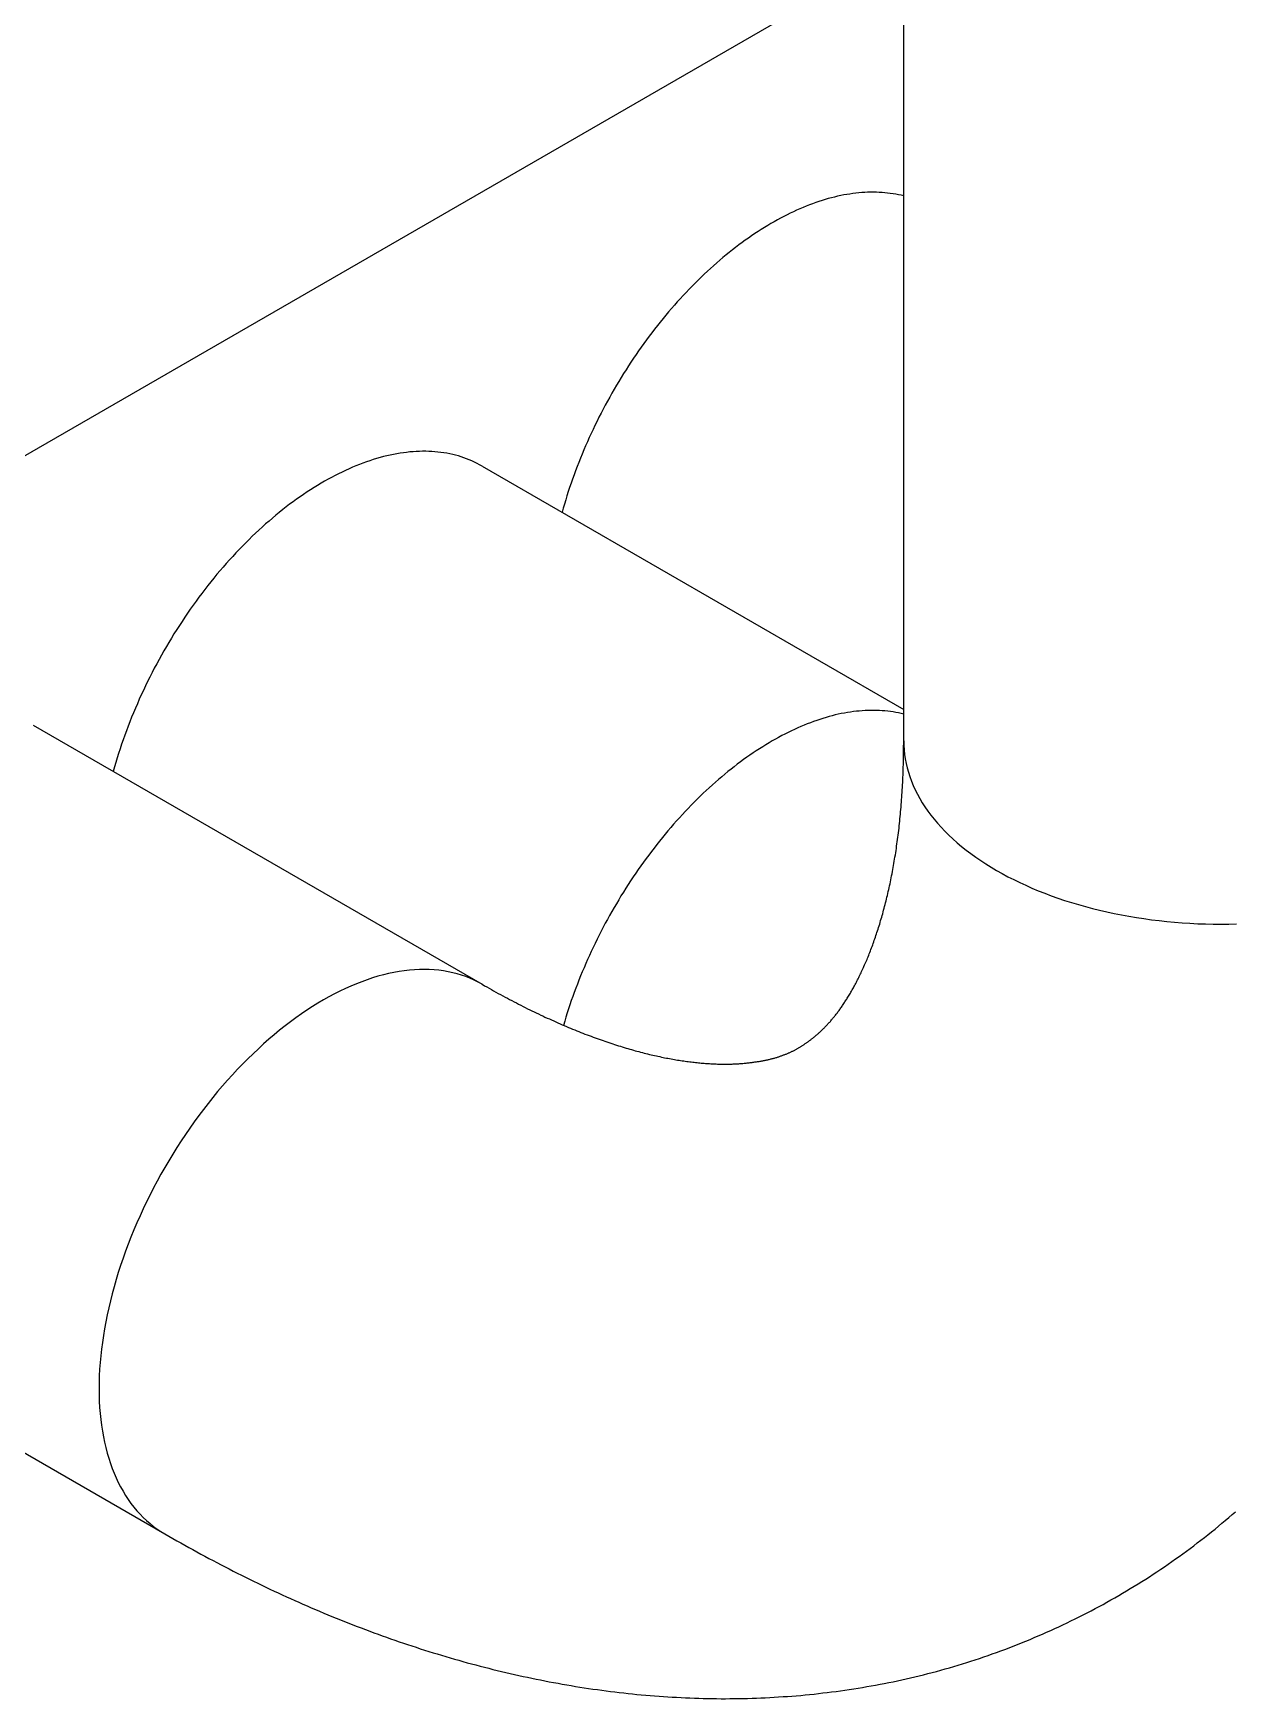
# Model space of a CAD drawing. Extents: x 3.27 to 9.48, y 3.29 to 7.63.
# Drawn here: x 9.18 to 9.2917, y 5.5284 to 5.6834 of the extents above; entities that cross this region are included whole.
import ezdxf

# ---------------------------------------------------------------- set-up
doc = ezdxf.new("R2010")
doc.units = 0
doc.layers.add('VISIBLE_EDGES_ANSI_', color=7, linetype='CONTINUOUS')
doc.layers.add('VISIBLE_TANGENT_EDGES_ANSI', color=7, linetype='CONTINUOUS')

msp = doc.modelspace()

# ---------------------------------------------------------------- linework, layer by layer
at = {"layer": 'VISIBLE_EDGES_ANSI_'}
for p, q in [((9.26094, 5.61754), (9.26094, 5.88394)), ((9.1297, 5.61552), (9.26094, 5.69129)), ((9.22171, 5.64311), (9.26094, 5.62046)), ((9.17995, 5.619), (9.22171, 5.59489)), ((9.15042, 5.56785), (9.19218, 5.54375))]:
    msp.add_line(p, q, dxfattribs=at)
for points in [[(9.26094, 5.66825, 0), (9.26069, 5.66831, 0), (9.26044, 5.66836, 0), (9.2602, 5.66841, 0), (9.25994, 5.66845, 0), (9.25969, 5.66849, 0), (9.25943, 5.66852, 0), (9.25918, 5.66855, 0), (9.25892, 5.66857, 0), (9.25865, 5.66858, 0), (9.25839, 5.66859, 0), (9.25812, 5.6686, 0), (9.25785, 5.6686, 0), (9.25758, 5.66859, 0), (9.25731, 5.66858, 0), (9.25704, 5.66856, 0), (9.25676, 5.66854, 0), (9.25648, 5.66851, 0), (9.2562, 5.66847, 0), (9.25592, 5.66843, 0), (9.25564, 5.66839, 0), (9.25536, 5.66834, 0), (9.25507, 5.66828, 0), (9.25479, 5.66822, 0), (9.2545, 5.66815, 0), (9.25421, 5.66808, 0), (9.25392, 5.668, 0), (9.25363, 5.66792, 0), (9.25334, 5.66783, 0), (9.25304, 5.66773, 0), (9.25275, 5.66763, 0), (9.25246, 5.66753, 0), (9.25216, 5.66742, 0), (9.25186, 5.6673, 0), (9.25157, 5.66718, 0), (9.25127, 5.66705, 0), (9.25097, 5.66692, 0), (9.25067, 5.66678, 0), (9.25038, 5.66664, 0), (9.25008, 5.66649, 0), (9.24978, 5.66634, 0), (9.24948, 5.66618, 0), (9.24918, 5.66602, 0), (9.24888, 5.66585, 0), (9.24858, 5.66568, 0), (9.24828, 5.6655, 0), (9.24798, 5.66532, 0), (9.24768, 5.66513, 0), (9.24738, 5.66494, 0), (9.24708, 5.66474, 0), (9.24678, 5.66454, 0), (9.24648, 5.66433, 0), (9.24619, 5.66412, 0), (9.24589, 5.66391, 0), (9.24559, 5.66369, 0), (9.2453, 5.66346, 0), (9.245, 5.66323, 0), (9.24471, 5.663, 0), (9.24441, 5.66276, 0), (9.24412, 5.66252, 0), (9.24383, 5.66227, 0), (9.24354, 5.66202, 0), (9.24325, 5.66176, 0), (9.24296, 5.6615, 0), (9.24267, 5.66124, 0), (9.24238, 5.66097, 0), (9.2421, 5.6607, 0), (9.24181, 5.66042, 0), (9.24153, 5.66014, 0), (9.24125, 5.65986, 0), (9.24097, 5.65957, 0), (9.24069, 5.65928, 0), (9.24042, 5.65899, 0), (9.24014, 5.65869, 0), (9.23987, 5.65839, 0), (9.2396, 5.65808, 0), (9.23933, 5.65777, 0), (9.23906, 5.65746, 0), (9.2388, 5.65715, 0), (9.23854, 5.65683, 0), (9.23827, 5.65651, 0), (9.23802, 5.65618, 0), (9.23776, 5.65586, 0), (9.23751, 5.65552, 0), (9.23725, 5.65519, 0), (9.237, 5.65486, 0), (9.23676, 5.65452, 0), (9.23651, 5.65418, 0), (9.23627, 5.65383, 0), (9.23603, 5.65348, 0), (9.23579, 5.65314, 0), (9.23556, 5.65278, 0), (9.23533, 5.65243, 0), (9.2351, 5.65208, 0), (9.23487, 5.65172, 0), (9.23465, 5.65136, 0), (9.23443, 5.65099, 0), (9.23421, 5.65063, 0), (9.234, 5.65026, 0), (9.23379, 5.6499, 0), (9.23358, 5.64953, 0), (9.23337, 5.64916, 0), (9.23317, 5.64878, 0), (9.23297, 5.64841, 0), (9.23278, 5.64803, 0), (9.23258, 5.64766, 0), (9.2324, 5.64728, 0), (9.23221, 5.6469, 0), (9.23203, 5.64652, 0), (9.23185, 5.64614, 0), (9.23167, 5.64576, 0), (9.2315, 5.64537, 0), (9.23133, 5.64499, 0), (9.23117, 5.64461, 0), (9.23101, 5.64422, 0), (9.23085, 5.64384, 0), (9.2307, 5.64345, 0), (9.23055, 5.64306, 0), (9.2304, 5.64268, 0), (9.23026, 5.64229, 0), (9.23012, 5.6419, 0), (9.22999, 5.64152, 0), (9.22985, 5.64113, 0), (9.22973, 5.64074, 0), (9.2296, 5.64035, 0), (9.22949, 5.63997, 0), (9.22937, 5.63958, 0), (9.22926, 5.6392, 0), (9.22915, 5.63881, 0)], [(9.22171, 5.64311, 0), (9.22148, 5.64324, 0), (9.22124, 5.64336, 0), (9.221, 5.64348, 0), (9.22076, 5.64359, 0), (9.22051, 5.64369, 0), (9.22027, 5.64379, 0), (9.22001, 5.64388, 0), (9.21976, 5.64397, 0), (9.2195, 5.64405, 0), (9.21924, 5.64412, 0), (9.21897, 5.64419, 0), (9.2187, 5.64425, 0), (9.21843, 5.6443, 0), (9.21816, 5.64435, 0), (9.21788, 5.64439, 0), (9.2176, 5.64442, 0), (9.21732, 5.64445, 0), (9.21704, 5.64447, 0), (9.21675, 5.64448, 0), (9.21646, 5.64449, 0), (9.21617, 5.64449, 0), (9.21588, 5.64448, 0), (9.21558, 5.64447, 0), (9.21528, 5.64445, 0), (9.21499, 5.64443, 0), (9.21468, 5.64439, 0), (9.21438, 5.64436, 0), (9.21407, 5.64431, 0), (9.21377, 5.64426, 0), (9.21346, 5.6442, 0), (9.21315, 5.64414, 0), (9.21284, 5.64407, 0), (9.21252, 5.64399, 0), (9.21221, 5.6439, 0), (9.21189, 5.64381, 0), (9.21157, 5.64372, 0), (9.21126, 5.64361, 0), (9.21094, 5.6435, 0), (9.21062, 5.64339, 0), (9.2103, 5.64327, 0), (9.20997, 5.64314, 0), (9.20965, 5.643, 0), (9.20933, 5.64286, 0), (9.209, 5.64271, 0), (9.20868, 5.64256, 0), (9.20835, 5.6424, 0), (9.20803, 5.64224, 0), (9.2077, 5.64206, 0), (9.20738, 5.64189, 0), (9.20705, 5.6417, 0), (9.20672, 5.64151, 0), (9.2064, 5.64132, 0), (9.20607, 5.64112, 0), (9.20575, 5.64091, 0), (9.20542, 5.6407, 0), (9.2051, 5.64048, 0), (9.20477, 5.64026, 0), (9.20445, 5.64003, 0), (9.20413, 5.6398, 0), (9.2038, 5.63956, 0), (9.20348, 5.63931, 0), (9.20316, 5.63906, 0), (9.20284, 5.6388, 0), (9.20252, 5.63854, 0), (9.2022, 5.63828, 0), (9.20189, 5.638, 0), (9.20157, 5.63773, 0), (9.20126, 5.63745, 0), (9.20094, 5.63716, 0), (9.20063, 5.63687, 0), (9.20032, 5.63658, 0), (9.20002, 5.63628, 0), (9.19971, 5.63597, 0), (9.1994, 5.63566, 0), (9.1991, 5.63535, 0), (9.1988, 5.63503, 0), (9.1985, 5.63471, 0), (9.1982, 5.63438, 0), (9.19791, 5.63405, 0), (9.19762, 5.63372, 0), (9.19733, 5.63338, 0), (9.19704, 5.63304, 0), (9.19675, 5.63269, 0), (9.19647, 5.63234, 0), (9.19619, 5.63199, 0), (9.19591, 5.63163, 0), (9.19564, 5.63127, 0), (9.19536, 5.63091, 0), (9.19509, 5.63054, 0), (9.19483, 5.63017, 0), (9.19456, 5.6298, 0), (9.1943, 5.62942, 0), (9.19404, 5.62904, 0), (9.19379, 5.62866, 0), (9.19354, 5.62827, 0), (9.19329, 5.62789, 0), (9.19304, 5.6275, 0), (9.1928, 5.6271, 0), (9.19257, 5.62671, 0), (9.19233, 5.62631, 0), (9.1921, 5.62591, 0), (9.19187, 5.62551, 0), (9.19165, 5.62511, 0), (9.19143, 5.62471, 0), (9.19121, 5.6243, 0), (9.191, 5.62389, 0), (9.19079, 5.62348, 0), (9.19059, 5.62307, 0), (9.19039, 5.62266, 0), (9.19019, 5.62224, 0), (9.19, 5.62183, 0), (9.18981, 5.62141, 0), (9.18963, 5.621, 0), (9.18945, 5.62058, 0), (9.18927, 5.62016, 0), (9.1891, 5.61974, 0), (9.18893, 5.61932, 0), (9.18877, 5.6189, 0), (9.18861, 5.61848, 0), (9.18846, 5.61806, 0), (9.18831, 5.61764, 0), (9.18816, 5.61722, 0), (9.18802, 5.6168, 0), (9.18789, 5.61638, 0), (9.18776, 5.61596, 0), (9.18763, 5.61554, 0), (9.18751, 5.61512, 0), (9.18739, 5.6147, 0)], [(9.22171, 5.59489, 0), (9.22193, 5.59476, 0), (9.22214, 5.59464, 0), (9.22236, 5.59452, 0), (9.22257, 5.5944, 0), (9.22278, 5.59428, 0), (9.223, 5.59416, 0), (9.22321, 5.59404, 0), (9.22342, 5.59393, 0), (9.22363, 5.59381, 0), (9.22385, 5.5937, 0), (9.22406, 5.59359, 0), (9.22427, 5.59348, 0), (9.22448, 5.59337, 0), (9.22469, 5.59326, 0), (9.2249, 5.59315, 0), (9.2251, 5.59304, 0), (9.22531, 5.59294, 0), (9.22552, 5.59283, 0), (9.22573, 5.59273, 0), (9.22593, 5.59262, 0), (9.22614, 5.59252, 0), (9.22634, 5.59242, 0), (9.22655, 5.59232, 0), (9.22675, 5.59222, 0), (9.22696, 5.59213, 0), (9.22716, 5.59203, 0), (9.22736, 5.59194, 0), (9.22756, 5.59184, 0), (9.22777, 5.59175, 0), (9.22797, 5.59166, 0), (9.22817, 5.59157, 0), (9.22837, 5.59148, 0), (9.22857, 5.59139, 0), (9.22876, 5.5913, 0), (9.22896, 5.59122, 0), (9.22916, 5.59113, 0), (9.22935, 5.59105, 0), (9.22955, 5.59096, 0), (9.22975, 5.59088, 0), (9.22994, 5.5908, 0), (9.23013, 5.59072, 0), (9.23033, 5.59064, 0), (9.23052, 5.59056, 0), (9.23071, 5.59049, 0), (9.2309, 5.59041, 0), (9.23109, 5.59034, 0), (9.23128, 5.59026, 0), (9.23147, 5.59019, 0), (9.23166, 5.59012, 0), (9.23185, 5.59005, 0), (9.23203, 5.58998, 0), (9.23222, 5.58991, 0), (9.23241, 5.58984, 0), (9.23259, 5.58978, 0), (9.23278, 5.58971, 0), (9.23296, 5.58965, 0), (9.23314, 5.58959, 0), (9.23332, 5.58952, 0), (9.2335, 5.58946, 0), (9.23368, 5.5894, 0), (9.23386, 5.58934, 0), (9.23404, 5.58929, 0), (9.23422, 5.58923, 0), (9.2344, 5.58917, 0), (9.23457, 5.58912, 0), (9.23475, 5.58906, 0), (9.23492, 5.58901, 0), (9.2351, 5.58896, 0), (9.23527, 5.58891, 0), (9.23544, 5.58886, 0), (9.23561, 5.58881, 0), (9.23578, 5.58876, 0), (9.23595, 5.58871, 0), (9.23612, 5.58867, 0), (9.23629, 5.58862, 0), (9.23646, 5.58858, 0), (9.23662, 5.58854, 0), (9.23679, 5.58849, 0), (9.23695, 5.58845, 0), (9.23711, 5.58841, 0), (9.23728, 5.58837, 0), (9.23744, 5.58833, 0), (9.2376, 5.5883, 0), (9.23776, 5.58826, 0), (9.23792, 5.58823, 0), (9.23807, 5.58819, 0), (9.23823, 5.58816, 0), (9.23839, 5.58812, 0), (9.23854, 5.58809, 0), (9.23869, 5.58806, 0), (9.23885, 5.58803, 0), (9.239, 5.588, 0), (9.23915, 5.58797, 0), (9.2393, 5.58795, 0), (9.23945, 5.58792, 0), (9.2396, 5.58789, 0), (9.23974, 5.58787, 0), (9.23989, 5.58784, 0), (9.24004, 5.58782, 0), (9.24018, 5.5878, 0), (9.24032, 5.58778, 0), (9.24047, 5.58776, 0), (9.24061, 5.58774, 0), (9.24075, 5.58772, 0), (9.24089, 5.5877, 0), (9.24103, 5.58768, 0), (9.24116, 5.58766, 0), (9.2413, 5.58765, 0), (9.24144, 5.58763, 0), (9.24157, 5.58762, 0), (9.24171, 5.5876, 0), (9.24184, 5.58759, 0), (9.24197, 5.58758, 0), (9.2421, 5.58756, 0), (9.24223, 5.58755, 0), (9.24236, 5.58754, 0), (9.24249, 5.58753, 0), (9.24262, 5.58752, 0), (9.24274, 5.58752, 0), (9.24287, 5.58751, 0), (9.24299, 5.5875, 0), (9.24311, 5.58749, 0), (9.24324, 5.58749, 0), (9.24336, 5.58748, 0), (9.24348, 5.58748, 0), (9.2436, 5.58747, 0), (9.24372, 5.58747, 0), (9.24383, 5.58747, 0), (9.24395, 5.58747, 0), (9.24407, 5.58746, 0), (9.24418, 5.58746, 0), (9.24429, 5.58746, 0), (9.24441, 5.58746, 0), (9.24452, 5.58746, 0), (9.24463, 5.58747, 0), (9.24474, 5.58747, 0), (9.24485, 5.58747, 0), (9.24496, 5.58747, 0), (9.24506, 5.58748, 0), (9.24517, 5.58748, 0), (9.24527, 5.58748, 0), (9.24538, 5.58749, 0), (9.24548, 5.5875, 0), (9.24558, 5.5875, 0), (9.24568, 5.58751, 0), (9.24578, 5.58751, 0), (9.24588, 5.58752, 0), (9.24598, 5.58753, 0), (9.24608, 5.58754, 0), (9.24617, 5.58755, 0), (9.24627, 5.58756, 0), (9.24636, 5.58757, 0), (9.24646, 5.58758, 0), (9.24655, 5.58759, 0), (9.24664, 5.5876, 0), (9.24673, 5.58761, 0), (9.24682, 5.58762, 0), (9.24691, 5.58763, 0), (9.247, 5.58764, 0), (9.24708, 5.58766, 0), (9.24717, 5.58767, 0), (9.24725, 5.58768, 0), (9.24734, 5.58769, 0), (9.24742, 5.58771, 0), (9.2475, 5.58772, 0), (9.24758, 5.58773, 0), (9.24766, 5.58775, 0), (9.24774, 5.58776, 0), (9.24782, 5.58778, 0), (9.2479, 5.58779, 0), (9.24798, 5.58781, 0), (9.24806, 5.58782, 0), (9.24813, 5.58784, 0), (9.24821, 5.58785, 0), (9.24828, 5.58787, 0), (9.24836, 5.58789, 0), (9.24843, 5.5879, 0), (9.2485, 5.58792, 0), (9.24857, 5.58794, 0), (9.24864, 5.58796, 0), (9.24871, 5.58798, 0), (9.24878, 5.58799, 0), (9.24885, 5.58801, 0), (9.24892, 5.58803, 0), (9.24899, 5.58805, 0), (9.24906, 5.58807, 0), (9.24912, 5.58809, 0), (9.24919, 5.58811, 0), (9.24925, 5.58813, 0), (9.24932, 5.58815, 0), (9.24938, 5.58817, 0), (9.24945, 5.58819, 0), (9.24951, 5.58822, 0), (9.24957, 5.58824, 0), (9.24964, 5.58826, 0), (9.2497, 5.58828, 0), (9.24976, 5.58831, 0), (9.24982, 5.58833, 0), (9.24988, 5.58835, 0), (9.24994, 5.58838, 0), (9.25, 5.5884, 0), (9.25006, 5.58842, 0), (9.25012, 5.58845, 0), (9.25017, 5.58847, 0), (9.25023, 5.5885, 0), (9.25029, 5.58852, 0), (9.25035, 5.58855, 0), (9.2504, 5.58858, 0), (9.25046, 5.5886, 0), (9.25051, 5.58863, 0), (9.25057, 5.58866, 0), (9.25062, 5.58868, 0), (9.25068, 5.58871, 0), (9.25073, 5.58874, 0), (9.25079, 5.58877, 0), (9.25084, 5.5888, 0), (9.2509, 5.58883, 0), (9.25095, 5.58886, 0), (9.251, 5.58889, 0), (9.25105, 5.58892, 0), (9.25111, 5.58895, 0), (9.25116, 5.58898, 0), (9.25121, 5.58901, 0), (9.25126, 5.58904, 0), (9.25132, 5.58907, 0), (9.25137, 5.5891, 0), (9.25142, 5.58913, 0), (9.25147, 5.58917, 0), (9.25152, 5.5892, 0), (9.25157, 5.58923, 0), (9.25162, 5.58927, 0), (9.25167, 5.5893, 0), (9.25172, 5.58933, 0), (9.25178, 5.58937, 0), (9.25183, 5.5894, 0), (9.25188, 5.58944, 0), (9.25193, 5.58947, 0), (9.25198, 5.58951, 0), (9.25203, 5.58954, 0), (9.25208, 5.58958, 0), (9.25213, 5.58962, 0), (9.25218, 5.58965, 0), (9.25223, 5.58969, 0), (9.25228, 5.58973, 0), (9.25233, 5.58977, 0), (9.25238, 5.58981, 0), (9.25243, 5.58985, 0), (9.25248, 5.58989, 0), (9.25253, 5.58993, 0), (9.25258, 5.58997, 0), (9.25263, 5.59001, 0), (9.25269, 5.59005, 0), (9.25274, 5.59009, 0), (9.25279, 5.59014, 0), (9.25284, 5.59018, 0), (9.25289, 5.59023, 0), (9.25294, 5.59027, 0), (9.253, 5.59032, 0), (9.25305, 5.59036, 0), (9.2531, 5.59041, 0), (9.25315, 5.59046, 0), (9.2532, 5.59051, 0), (9.25326, 5.59056, 0), (9.25331, 5.59061, 0), (9.25336, 5.59066, 0), (9.25342, 5.59071, 0), (9.25347, 5.59076, 0), (9.25352, 5.59081, 0), (9.25357, 5.59087, 0), (9.25363, 5.59092, 0), (9.25368, 5.59098, 0), (9.25373, 5.59103, 0), (9.25379, 5.59109, 0), (9.25384, 5.59114, 0), (9.25389, 5.5912, 0), (9.25395, 5.59126, 0), (9.254, 5.59132, 0), (9.25405, 5.59138, 0), (9.25411, 5.59144, 0), (9.25416, 5.5915, 0), (9.25422, 5.59157, 0), (9.25427, 5.59163, 0), (9.25432, 5.5917, 0), (9.25438, 5.59176, 0), (9.25443, 5.59183, 0), (9.25449, 5.59189, 0), (9.25454, 5.59196, 0), (9.2546, 5.59203, 0), (9.25465, 5.5921, 0), (9.25471, 5.59217, 0), (9.25476, 5.59224, 0), (9.25481, 5.59232, 0), (9.25487, 5.59239, 0), (9.25492, 5.59246, 0), (9.25498, 5.59254, 0), (9.25503, 5.59262, 0), (9.25509, 5.59269, 0), (9.25514, 5.59277, 0), (9.2552, 5.59285, 0), (9.25525, 5.59293, 0), (9.25531, 5.59301, 0), (9.25536, 5.59309, 0), (9.25542, 5.59318, 0), (9.25547, 5.59326, 0), (9.25553, 5.59335, 0), (9.25558, 5.59343, 0), (9.25564, 5.59352, 0), (9.25569, 5.59361, 0), (9.25575, 5.5937, 0), (9.2558, 5.59379, 0), (9.25586, 5.59388, 0), (9.25592, 5.59398, 0), (9.25597, 5.59407, 0), (9.25603, 5.59417, 0), (9.25608, 5.59426, 0), (9.25614, 5.59436, 0), (9.25619, 5.59446, 0), (9.25625, 5.59456, 0), (9.2563, 5.59466, 0), (9.25636, 5.59476, 0), (9.25641, 5.59487, 0), (9.25647, 5.59497, 0), (9.25653, 5.59508, 0), (9.25658, 5.59518, 0), (9.25664, 5.59529, 0), (9.25669, 5.5954, 0), (9.25675, 5.59551, 0), (9.2568, 5.59562, 0), (9.25686, 5.59574, 0), (9.25691, 5.59585, 0), (9.25697, 5.59597, 0), (9.25702, 5.59608, 0), (9.25708, 5.5962, 0), (9.25713, 5.59632, 0), (9.25719, 5.59644, 0), (9.25724, 5.59656, 0), (9.2573, 5.59669, 0), (9.25735, 5.59681, 0), (9.25741, 5.59694, 0), (9.25746, 5.59707, 0), (9.25752, 5.59719, 0), (9.25757, 5.59732, 0), (9.25762, 5.59745, 0), (9.25768, 5.59759, 0), (9.25773, 5.59772, 0), (9.25778, 5.59785, 0), (9.25784, 5.59799, 0), (9.25789, 5.59813, 0), (9.25794, 5.59827, 0), (9.25799, 5.59841, 0), (9.25805, 5.59855, 0), (9.2581, 5.59869, 0), (9.25815, 5.59883, 0), (9.2582, 5.59898, 0), (9.25825, 5.59912, 0), (9.2583, 5.59927, 0), (9.25835, 5.59942, 0), (9.2584, 5.59957, 0), (9.25845, 5.59972, 0), (9.2585, 5.59987, 0), (9.25855, 5.60002, 0), (9.2586, 5.60018, 0), (9.25865, 5.60033, 0), (9.2587, 5.60049, 0), (9.25874, 5.60065, 0), (9.25879, 5.60081, 0), (9.25884, 5.60097, 0), (9.25889, 5.60113, 0), (9.25893, 5.60129, 0), (9.25898, 5.60146, 0), (9.25902, 5.60162, 0), (9.25907, 5.60179, 0), (9.25911, 5.60196, 0), (9.25916, 5.60213, 0), (9.2592, 5.6023, 0), (9.25925, 5.60247, 0), (9.25929, 5.60264, 0), (9.25933, 5.60281, 0), (9.25937, 5.60299, 0), (9.25942, 5.60316, 0), (9.25946, 5.60334, 0), (9.2595, 5.60352, 0), (9.25954, 5.6037, 0), (9.25958, 5.60388, 0), (9.25962, 5.60406, 0), (9.25966, 5.60425, 0), (9.2597, 5.60443, 0), (9.25974, 5.60462, 0), (9.25977, 5.6048, 0), (9.25981, 5.60499, 0), (9.25985, 5.60518, 0), (9.25989, 5.60537, 0), (9.25992, 5.60556, 0), (9.25996, 5.60575, 0), (9.25999, 5.60595, 0), (9.26003, 5.60614, 0), (9.26006, 5.60634, 0), (9.26009, 5.60654, 0), (9.26012, 5.60673, 0), (9.26016, 5.60693, 0), (9.26019, 5.60713, 0), (9.26022, 5.60734, 0), (9.26025, 5.60754, 0), (9.26028, 5.60774, 0), (9.26031, 5.60795, 0), (9.26034, 5.60815, 0), (9.26036, 5.60836, 0), (9.26039, 5.60857, 0), (9.26042, 5.60878, 0), (9.26044, 5.60899, 0), (9.26047, 5.6092, 0), (9.2605, 5.60942, 0), (9.26052, 5.60963, 0), (9.26054, 5.60985, 0), (9.26057, 5.61006, 0), (9.26059, 5.61028, 0), (9.26061, 5.6105, 0), (9.26063, 5.61072, 0), (9.26065, 5.61094, 0), (9.26067, 5.61116, 0), (9.26069, 5.61138, 0), (9.26071, 5.61161, 0), (9.26072, 5.61183, 0), (9.26074, 5.61206, 0), (9.26076, 5.61229, 0), (9.26077, 5.61252, 0), (9.26079, 5.61274, 0), (9.2608, 5.61297, 0), (9.26082, 5.61321, 0), (9.26083, 5.61344, 0), (9.26084, 5.61367, 0), (9.26085, 5.61391, 0), (9.26086, 5.61414, 0), (9.26087, 5.61438, 0), (9.26088, 5.61461, 0), (9.26089, 5.61485, 0), (9.2609, 5.61509, 0), (9.26091, 5.61533, 0), (9.26091, 5.61557, 0), (9.26092, 5.61581, 0), (9.26092, 5.61606, 0), (9.26093, 5.6163, 0), (9.26093, 5.61655, 0), (9.26093, 5.61679, 0), (9.26093, 5.61704, 0), (9.26094, 5.61729, 0), (9.26094, 5.61754, 0)], [(9.19218, 5.54375, 0), (9.19255, 5.54353, 0), (9.19293, 5.54332, 0), (9.1933, 5.54311, 0), (9.19367, 5.5429, 0), (9.19404, 5.54269, 0), (9.19442, 5.54248, 0), (9.19479, 5.54228, 0), (9.19517, 5.54207, 0), (9.19554, 5.54187, 0), (9.19592, 5.54166, 0), (9.19629, 5.54146, 0), (9.19667, 5.54126, 0), (9.19704, 5.54107, 0), (9.19742, 5.54087, 0), (9.1978, 5.54067, 0), (9.19818, 5.54048, 0), (9.19855, 5.54029, 0), (9.19893, 5.54009, 0), (9.19931, 5.5399, 0), (9.19969, 5.53971, 0), (9.20007, 5.53953, 0), (9.20045, 5.53934, 0), (9.20083, 5.53915, 0), (9.20121, 5.53897, 0), (9.20159, 5.53879, 0), (9.20197, 5.53861, 0), (9.20236, 5.53843, 0), (9.20274, 5.53825, 0), (9.20312, 5.53807, 0), (9.2035, 5.5379, 0), (9.20389, 5.53772, 0), (9.20427, 5.53755, 0), (9.20466, 5.53738, 0), (9.20504, 5.53721, 0), (9.20543, 5.53704, 0), (9.20581, 5.53688, 0), (9.2062, 5.53671, 0), (9.20658, 5.53655, 0), (9.20697, 5.53638, 0), (9.20736, 5.53622, 0), (9.20774, 5.53606, 0), (9.20813, 5.53591, 0), (9.20852, 5.53575, 0), (9.20891, 5.53559, 0), (9.2093, 5.53544, 0), (9.20969, 5.53529, 0), (9.21007, 5.53514, 0), (9.21046, 5.53499, 0), (9.21085, 5.53484, 0), (9.21125, 5.53469, 0), (9.21164, 5.53455, 0), (9.21203, 5.53441, 0), (9.21242, 5.53427, 0), (9.21281, 5.53413, 0), (9.2132, 5.53399, 0), (9.2136, 5.53385, 0), (9.21399, 5.53371, 0), (9.21438, 5.53358, 0), (9.21478, 5.53345, 0), (9.21517, 5.53332, 0), (9.21556, 5.53319, 0), (9.21596, 5.53306, 0), (9.21635, 5.53293, 0), (9.21675, 5.53281, 0), (9.21715, 5.53269, 0), (9.21754, 5.53257, 0), (9.21794, 5.53245, 0), (9.21833, 5.53233, 0), (9.21873, 5.53221, 0), (9.21913, 5.5321, 0), (9.21953, 5.53198, 0), (9.21992, 5.53187, 0), (9.22032, 5.53176, 0), (9.22072, 5.53165, 0), (9.22112, 5.53155, 0), (9.22152, 5.53144, 0), (9.22192, 5.53134, 0), (9.22232, 5.53124, 0), (9.22272, 5.53114, 0), (9.22312, 5.53104, 0), (9.22352, 5.53094, 0), (9.22392, 5.53085, 0), (9.22433, 5.53075, 0), (9.22473, 5.53066, 0), (9.22513, 5.53057, 0), (9.22553, 5.53048, 0), (9.22594, 5.5304, 0), (9.22634, 5.53031, 0), (9.22674, 5.53023, 0), (9.22715, 5.53015, 0), (9.22755, 5.53007, 0), (9.22796, 5.52999, 0), (9.22836, 5.52991, 0), (9.22877, 5.52984, 0), (9.22917, 5.52977, 0), (9.22958, 5.52969, 0), (9.22998, 5.52963, 0), (9.23039, 5.52956, 0), (9.2308, 5.52949, 0), (9.2312, 5.52943, 0), (9.23161, 5.52937, 0), (9.23202, 5.52931, 0), (9.23243, 5.52925, 0), (9.23284, 5.52919, 0), (9.23325, 5.52914, 0), (9.23365, 5.52909, 0), (9.23406, 5.52904, 0), (9.23447, 5.52899, 0), (9.23488, 5.52894, 0), (9.23529, 5.5289, 0), (9.2357, 5.52886, 0), (9.23611, 5.52881, 0), (9.23652, 5.52878, 0), (9.23693, 5.52874, 0), (9.23735, 5.5287, 0), (9.23776, 5.52867, 0), (9.23817, 5.52864, 0), (9.23858, 5.52861, 0), (9.23899, 5.52858, 0), (9.2394, 5.52856, 0), (9.23981, 5.52854, 0), (9.24023, 5.52851, 0), (9.24064, 5.52849, 0), (9.24105, 5.52848, 0), (9.24146, 5.52846, 0), (9.24187, 5.52845, 0), (9.24229, 5.52844, 0), (9.2427, 5.52843, 0), (9.24311, 5.52842, 0), (9.24352, 5.52842, 0), (9.24394, 5.52841, 0), (9.24435, 5.52841, 0), (9.24476, 5.52842, 0), (9.24517, 5.52842, 0), (9.24558, 5.52842, 0), (9.246, 5.52843, 0), (9.24641, 5.52844, 0), (9.24682, 5.52845, 0), (9.24723, 5.52847, 0), (9.24765, 5.52848, 0), (9.24806, 5.5285, 0), (9.24847, 5.52852, 0), (9.24888, 5.52854, 0), (9.24929, 5.52857, 0), (9.24971, 5.5286, 0), (9.25012, 5.52862, 0), (9.25053, 5.52866, 0), (9.25094, 5.52869, 0), (9.25135, 5.52872, 0), (9.25176, 5.52876, 0), (9.25218, 5.5288, 0), (9.25259, 5.52884, 0), (9.253, 5.52889, 0), (9.25341, 5.52894, 0), (9.25382, 5.52898, 0), (9.25423, 5.52904, 0), (9.25464, 5.52909, 0), (9.25505, 5.52914, 0), (9.25546, 5.5292, 0), (9.25587, 5.52926, 0), (9.25628, 5.52932, 0), (9.25669, 5.52939, 0), (9.25709, 5.52946, 0), (9.2575, 5.52953, 0), (9.25791, 5.5296, 0), (9.25832, 5.52967, 0), (9.25873, 5.52975, 0), (9.25913, 5.52983, 0), (9.25954, 5.52991, 0), (9.25995, 5.52999, 0), (9.26035, 5.53008, 0), (9.26076, 5.53016, 0), (9.26116, 5.53025, 0), (9.26157, 5.53035, 0), (9.26197, 5.53044, 0), (9.26238, 5.53054, 0), (9.26278, 5.53064, 0), (9.26319, 5.53074, 0), (9.26359, 5.53085, 0), (9.26399, 5.53095, 0), (9.2644, 5.53106, 0), (9.2648, 5.53118, 0), (9.2652, 5.53129, 0), (9.2656, 5.53141, 0), (9.266, 5.53153, 0), (9.2664, 5.53165, 0), (9.2668, 5.53177, 0), (9.26719, 5.5319, 0), (9.26759, 5.53203, 0), (9.26799, 5.53216, 0), (9.26838, 5.5323, 0), (9.26878, 5.53243, 0), (9.26917, 5.53257, 0), (9.26957, 5.53271, 0), (9.26996, 5.53285, 0), (9.27035, 5.533, 0), (9.27074, 5.53315, 0), (9.27113, 5.5333, 0), (9.27152, 5.53345, 0), (9.27191, 5.53361, 0), (9.2723, 5.53376, 0), (9.27269, 5.53392, 0), (9.27307, 5.53409, 0), (9.27346, 5.53425, 0), (9.27384, 5.53442, 0), (9.27423, 5.53459, 0), (9.27461, 5.53476, 0), (9.27499, 5.53493, 0), (9.27537, 5.53511, 0), (9.27575, 5.53529, 0), (9.27613, 5.53547, 0), (9.2765, 5.53565, 0), (9.27688, 5.53583, 0), (9.27726, 5.53602, 0), (9.27763, 5.53621, 0), (9.278, 5.5364, 0), (9.27837, 5.5366, 0), (9.27874, 5.53679, 0), (9.27911, 5.53699, 0), (9.27948, 5.53719, 0), (9.27985, 5.53739, 0), (9.28021, 5.5376, 0), (9.28058, 5.5378, 0), (9.28094, 5.53801, 0), (9.2813, 5.53823, 0), (9.28167, 5.53844, 0), (9.28202, 5.53865, 0), (9.28238, 5.53887, 0), (9.28274, 5.53909, 0), (9.28309, 5.53931, 0), (9.28345, 5.53954, 0), (9.2838, 5.53976, 0), (9.28415, 5.53999, 0), (9.2845, 5.54022, 0), (9.28485, 5.54046, 0), (9.2852, 5.54069, 0), (9.28554, 5.54093, 0), (9.28589, 5.54117, 0), (9.28623, 5.54141, 0), (9.28657, 5.54165, 0), (9.28691, 5.5419, 0), (9.28725, 5.54214, 0), (9.28759, 5.54239, 0), (9.28792, 5.54264, 0), (9.28825, 5.5429, 0), (9.28859, 5.54315, 0), (9.28892, 5.54341, 0), (9.28924, 5.54367, 0), (9.28957, 5.54393, 0), (9.2899, 5.54419, 0), (9.29022, 5.54446, 0), (9.29054, 5.54473, 0), (9.29086, 5.545, 0), (9.29118, 5.54527, 0), (9.29149, 5.54554, 0), (9.29181, 5.54581, 0)]]:
    msp.add_polyline3d(points, dxfattribs=at)
at = {"layer": 'VISIBLE_TANGENT_EDGES_ANSI'}
for points in [[(9.26094, 5.62003, 0), (9.26069, 5.62009, 0), (9.26045, 5.62014, 0), (9.2602, 5.62019, 0), (9.25995, 5.62023, 0), (9.2597, 5.62027, 0), (9.25945, 5.6203, 0), (9.25919, 5.62033, 0), (9.25894, 5.62035, 0), (9.25868, 5.62037, 0), (9.25841, 5.62038, 0), (9.25815, 5.62038, 0), (9.25788, 5.62038, 0), (9.25762, 5.62037, 0), (9.25735, 5.62036, 0), (9.25708, 5.62035, 0), (9.2568, 5.62032, 0), (9.25653, 5.6203, 0), (9.25625, 5.62026, 0), (9.25597, 5.62022, 0), (9.2557, 5.62018, 0), (9.25542, 5.62013, 0), (9.25513, 5.62008, 0), (9.25485, 5.62002, 0), (9.25457, 5.61995, 0), (9.25428, 5.61988, 0), (9.25399, 5.6198, 0), (9.25371, 5.61972, 0), (9.25342, 5.61963, 0), (9.25313, 5.61954, 0), (9.25284, 5.61944, 0), (9.25254, 5.61934, 0), (9.25225, 5.61923, 0), (9.25196, 5.61912, 0), (9.25167, 5.619, 0), (9.25137, 5.61888, 0), (9.25108, 5.61875, 0), (9.25078, 5.61861, 0), (9.25049, 5.61848, 0), (9.25019, 5.61833, 0), (9.24989, 5.61818, 0), (9.2496, 5.61803, 0), (9.2493, 5.61787, 0), (9.249, 5.6177, 0), (9.24871, 5.61754, 0), (9.24841, 5.61736, 0), (9.24811, 5.61718, 0), (9.24782, 5.617, 0), (9.24752, 5.61681, 0), (9.24722, 5.61662, 0), (9.24693, 5.61642, 0), (9.24663, 5.61622, 0), (9.24634, 5.61601, 0), (9.24604, 5.6158, 0), (9.24575, 5.61558, 0), (9.24545, 5.61536, 0), (9.24516, 5.61514, 0), (9.24487, 5.61491, 0), (9.24458, 5.61468, 0), (9.24429, 5.61444, 0), (9.244, 5.6142, 0), (9.24371, 5.61395, 0), (9.24342, 5.6137, 0), (9.24313, 5.61344, 0), (9.24285, 5.61318, 0), (9.24256, 5.61292, 0), (9.24228, 5.61266, 0), (9.242, 5.61238, 0), (9.24172, 5.61211, 0), (9.24144, 5.61183, 0), (9.24116, 5.61155, 0), (9.24088, 5.61126, 0), (9.24061, 5.61098, 0), (9.24034, 5.61068, 0), (9.24007, 5.61039, 0), (9.2398, 5.61009, 0), (9.23953, 5.60978, 0), (9.23926, 5.60948, 0), (9.239, 5.60917, 0), (9.23874, 5.60885, 0), (9.23848, 5.60854, 0), (9.23822, 5.60822, 0), (9.23796, 5.6079, 0), (9.23771, 5.60757, 0), (9.23746, 5.60725, 0), (9.23721, 5.60691, 0), (9.23696, 5.60658, 0), (9.23672, 5.60625, 0), (9.23648, 5.60591, 0), (9.23624, 5.60557, 0), (9.236, 5.60522, 0), (9.23577, 5.60488, 0), (9.23553, 5.60453, 0), (9.2353, 5.60418, 0), (9.23508, 5.60383, 0), (9.23485, 5.60347, 0), (9.23463, 5.60311, 0), (9.23442, 5.60276, 0), (9.2342, 5.60239, 0), (9.23399, 5.60203, 0), (9.23378, 5.60167, 0), (9.23357, 5.6013, 0), (9.23337, 5.60093, 0), (9.23317, 5.60057, 0), (9.23297, 5.6002, 0), (9.23278, 5.59982, 0), (9.23259, 5.59945, 0), (9.2324, 5.59908, 0), (9.23222, 5.5987, 0), (9.23204, 5.59832, 0), (9.23186, 5.59795, 0), (9.23169, 5.59757, 0), (9.23152, 5.59719, 0), (9.23135, 5.59681, 0), (9.23119, 5.59643, 0), (9.23103, 5.59605, 0), (9.23087, 5.59567, 0), (9.23072, 5.59528, 0), (9.23057, 5.5949, 0), (9.23042, 5.59452, 0), (9.23028, 5.59413, 0), (9.23014, 5.59375, 0), (9.23001, 5.59337, 0), (9.22988, 5.59298, 0), (9.22975, 5.5926, 0), (9.22963, 5.59222, 0), (9.22951, 5.59184, 0), (9.2294, 5.59145, 0), (9.22929, 5.59107, 0)], [(9.26094, 5.61754, 0), (9.26094, 5.61712, 0), (9.26097, 5.6167, 0), (9.26102, 5.61628, 0), (9.26108, 5.61586, 0), (9.26116, 5.61545, 0), (9.26126, 5.61503, 0), (9.26137, 5.61462, 0), (9.2615, 5.61421, 0), (9.26165, 5.6138, 0), (9.26182, 5.61339, 0), (9.26201, 5.61299, 0), (9.26221, 5.61259, 0), (9.26243, 5.61219, 0), (9.26266, 5.61179, 0), (9.26291, 5.6114, 0), (9.26318, 5.61101, 0), (9.26347, 5.61063, 0), (9.26377, 5.61025, 0), (9.26409, 5.60987, 0), (9.26442, 5.6095, 0), (9.26477, 5.60913, 0), (9.26514, 5.60877, 0), (9.26552, 5.60841, 0), (9.26591, 5.60806, 0), (9.26632, 5.60772, 0), (9.26675, 5.60738, 0), (9.26719, 5.60705, 0), (9.26764, 5.60672, 0), (9.2681, 5.6064, 0), (9.26858, 5.60609, 0), (9.26908, 5.60578, 0), (9.26958, 5.60548, 0), (9.2701, 5.60519, 0), (9.27063, 5.6049, 0), (9.27118, 5.60463, 0), (9.27173, 5.60436, 0), (9.2723, 5.6041, 0), (9.27287, 5.60384, 0), (9.27346, 5.6036, 0), (9.27406, 5.60336, 0), (9.27467, 5.60313, 0), (9.27528, 5.60291, 0), (9.27591, 5.6027, 0), (9.27654, 5.6025, 0), (9.27719, 5.60231, 0), (9.27784, 5.60212, 0), (9.2785, 5.60195, 0), (9.27916, 5.60179, 0), (9.27984, 5.60163, 0), (9.28052, 5.60148, 0), (9.2812, 5.60135, 0), (9.28189, 5.60122, 0), (9.28259, 5.60111, 0), (9.28329, 5.601, 0), (9.28399, 5.6009, 0), (9.2847, 5.60082, 0), (9.28542, 5.60074, 0), (9.28613, 5.60067, 0), (9.28685, 5.60062, 0), (9.28757, 5.60057, 0), (9.28829, 5.60053, 0), (9.28901, 5.60051, 0), (9.28974, 5.60049, 0), (9.29046, 5.60049, 0), (9.29119, 5.60049, 0), (9.29191, 5.60051, 0)], [(9.22171, 5.59489, 0), (9.22134, 5.59509, 0), (9.22097, 5.59528, 0), (9.22058, 5.59545, 0), (9.22019, 5.5956, 0), (9.21979, 5.59574, 0), (9.21938, 5.59586, 0), (9.21897, 5.59597, 0), (9.21855, 5.59606, 0), (9.21812, 5.59613, 0), (9.21768, 5.59619, 0), (9.21724, 5.59624, 0), (9.21679, 5.59626, 0), (9.21633, 5.59627, 0), (9.21587, 5.59627, 0), (9.21541, 5.59624, 0), (9.21494, 5.5962, 0), (9.21446, 5.59615, 0), (9.21398, 5.59608, 0), (9.2135, 5.59599, 0), (9.21301, 5.59589, 0), (9.21252, 5.59577, 0), (9.21202, 5.59563, 0), (9.21152, 5.59548, 0), (9.21102, 5.59531, 0), (9.21052, 5.59513, 0), (9.21001, 5.59493, 0), (9.2095, 5.59472, 0), (9.20899, 5.59449, 0), (9.20848, 5.59425, 0), (9.20797, 5.59399, 0), (9.20746, 5.59371, 0), (9.20695, 5.59343, 0), (9.20643, 5.59312, 0), (9.20592, 5.59281, 0), (9.20541, 5.59247, 0), (9.2049, 5.59213, 0), (9.20439, 5.59177, 0), (9.20388, 5.5914, 0), (9.20338, 5.59101, 0), (9.20287, 5.59061, 0), (9.20237, 5.5902, 0), (9.20187, 5.58977, 0), (9.20138, 5.58934, 0), (9.20089, 5.58889, 0), (9.2004, 5.58843, 0), (9.19991, 5.58796, 0), (9.19943, 5.58747, 0), (9.19896, 5.58698, 0), (9.19849, 5.58647, 0), (9.19802, 5.58596, 0), (9.19756, 5.58543, 0), (9.1971, 5.5849, 0), (9.19666, 5.58435, 0), (9.19621, 5.5838, 0), (9.19578, 5.58324, 0), (9.19535, 5.58267, 0), (9.19492, 5.58209, 0), (9.19451, 5.5815, 0), (9.1941, 5.58091, 0), (9.1937, 5.58031, 0), (9.19331, 5.5797, 0), (9.19293, 5.57909, 0), (9.19255, 5.57847, 0), (9.19218, 5.57784, 0), (9.19183, 5.57721, 0), (9.19148, 5.57658, 0), (9.19114, 5.57594, 0), (9.19081, 5.57529, 0), (9.19049, 5.57465, 0), (9.19018, 5.574, 0), (9.18988, 5.57334, 0), (9.18959, 5.57269, 0), (9.18931, 5.57203, 0), (9.18904, 5.57137, 0), (9.18878, 5.57071, 0), (9.18853, 5.57005, 0), (9.1883, 5.56939, 0), (9.18807, 5.56873, 0), (9.18786, 5.56807, 0), (9.18766, 5.56741, 0), (9.18747, 5.56675, 0), (9.18729, 5.56609, 0), (9.18712, 5.56543, 0), (9.18697, 5.56478, 0), (9.18682, 5.56413, 0), (9.18669, 5.56348, 0), (9.18658, 5.56284, 0), (9.18647, 5.5622, 0), (9.18638, 5.56156, 0), (9.18629, 5.56093, 0), (9.18622, 5.5603, 0), (9.18617, 5.55968, 0), (9.18612, 5.55907, 0), (9.18609, 5.55846, 0), (9.18607, 5.55786, 0), (9.18607, 5.55726, 0), (9.18607, 5.55667, 0), (9.18609, 5.55609, 0), (9.18612, 5.55552, 0), (9.18617, 5.55496, 0), (9.18622, 5.5544, 0), (9.18629, 5.55386, 0), (9.18638, 5.55332, 0), (9.18647, 5.55279, 0), (9.18658, 5.55227, 0), (9.18669, 5.55177, 0), (9.18682, 5.55127, 0), (9.18697, 5.55078, 0), (9.18712, 5.55031, 0), (9.18729, 5.54984, 0), (9.18747, 5.54939, 0), (9.18766, 5.54895, 0), (9.18786, 5.54853, 0), (9.18807, 5.54811, 0), (9.1883, 5.54771, 0), (9.18853, 5.54732, 0), (9.18878, 5.54695, 0), (9.18904, 5.54658, 0), (9.18931, 5.54623, 0), (9.18959, 5.5459, 0), (9.18988, 5.54558, 0), (9.19018, 5.54527, 0), (9.19049, 5.54498, 0), (9.19081, 5.5447, 0), (9.19114, 5.54444, 0), (9.19148, 5.54419, 0), (9.19183, 5.54396, 0), (9.19218, 5.54375, 0)]]:
    msp.add_polyline3d(points, dxfattribs=at)

doc.saveas('drawing.dxf')
